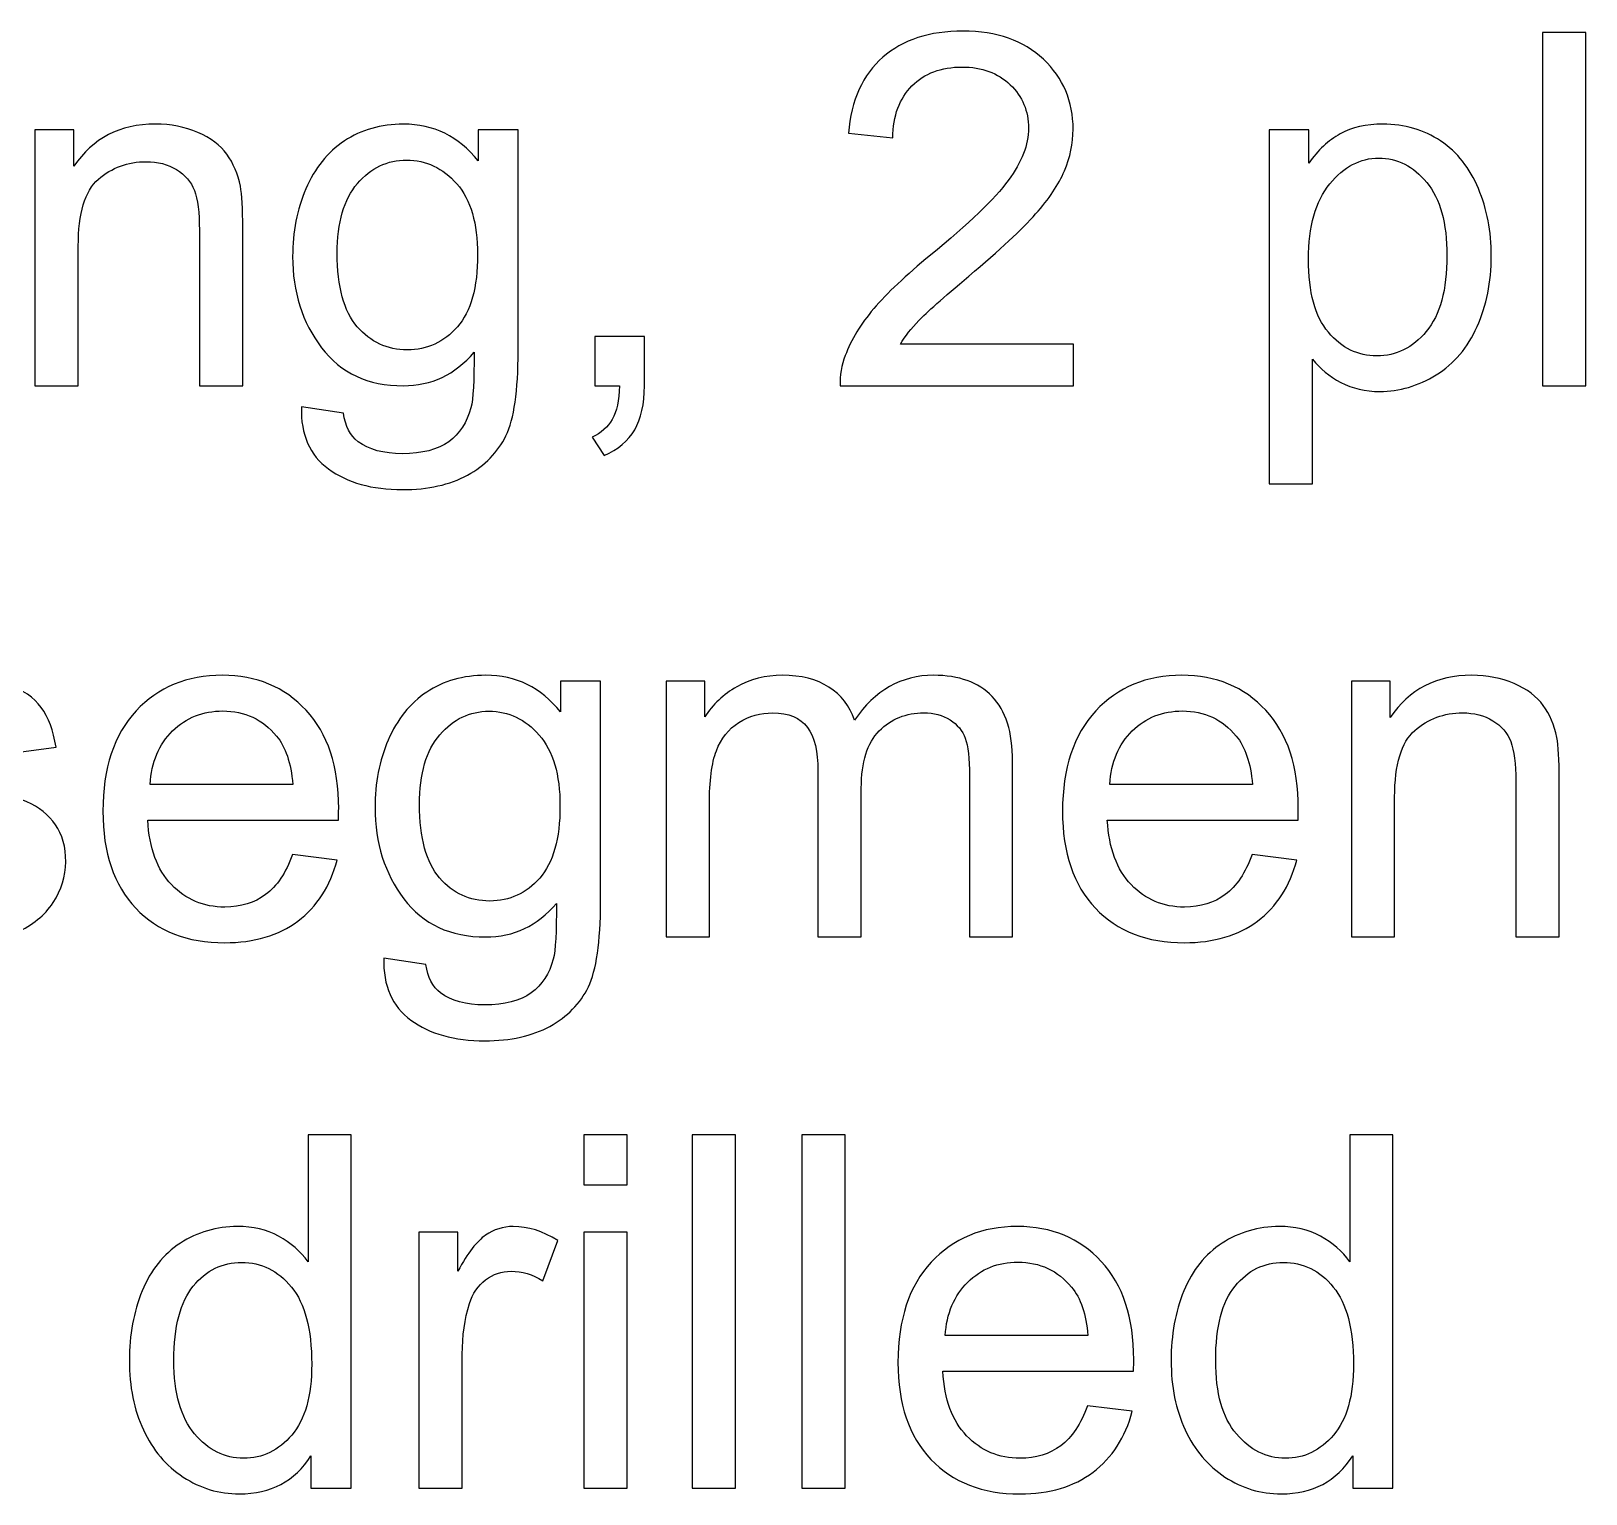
# Model space of a CAD drawing. Header units: millimetres. Extents: x -819 to 558, y -342 to 336.
# Drawn here: x -736.21 to -696.19, y 192.03 to 229.69 of the extents above; entities that cross this region are included whole.
import ezdxf

# ---------------------------------------------------------------- set-up
doc = ezdxf.new("R2010")
doc.units = ezdxf.units.MM
doc.header["$MEASUREMENT"] = 0
doc.layers.add('#Layer 1', color=7, linetype='Continuous')

msp = doc.modelspace()

# ---------------------------------------------------------------- linework, layer by layer
at = {"layer": '#Layer 1', "color": 250}
for points, knots in [([(-709.3749, 221.6312), (-709.3749, 221.6312), (-709.3749, 220.558), (-709.3749, 220.558), (-709.3749, 220.558), (-709.3749, 220.558), (-715.3842, 220.558), (-715.3842, 220.558), (-715.3842, 220.558), (-715.3926, 220.8268), (-715.3503, 221.0851), (-715.255, 221.3327), (-715.255, 221.3327), (-715.1026, 221.7433), (-714.8571, 222.1455), (-714.5206, 222.5434), (-714.5206, 222.5434), (-714.1819, 222.9393), (-713.6951, 223.3986), (-713.0601, 223.9193), (-713.0601, 223.9193), (-712.0716, 224.73), (-711.4027, 225.3713), (-711.0556, 225.8454), (-711.0556, 225.8454), (-710.7084, 226.3175), (-710.5349, 226.7662), (-710.5349, 227.1874), (-710.5349, 227.1874), (-710.5349, 227.6298), (-710.6936, 228.0023), (-711.009, 228.3071), (-711.009, 228.3071), (-711.3265, 228.6098), (-711.7393, 228.7622), (-712.2473, 228.7622), (-712.2473, 228.7622), (-712.7849, 228.7622), (-713.2146, 228.6013), (-713.5363, 228.2775), (-713.5363, 228.2775), (-713.8602, 227.9558), (-714.0231, 227.5091), (-714.0274, 226.9398), (-714.0274, 226.9398), (-714.0274, 226.9398), (-715.1746, 227.0562), (-715.1746, 227.0562), (-715.1746, 227.0562), (-715.0963, 227.9134), (-714.8, 228.5654), (-714.2877, 229.0141), (-714.2877, 229.0141), (-713.7755, 229.4628), (-713.0855, 229.6872), (-712.2219, 229.6872), (-712.2219, 229.6872), (-711.3498, 229.6872), (-710.6598, 229.4438), (-710.1518, 228.9612), (-710.1518, 228.9612), (-709.6416, 228.4765), (-709.3876, 227.8774), (-709.3876, 227.162), (-709.3876, 227.162), (-709.3876, 226.7979), (-709.4617, 226.4402), (-709.612, 226.0889), (-709.612, 226.0889), (-709.7602, 225.7375), (-710.0078, 225.3671), (-710.3528, 224.9797), (-710.3528, 224.9797), (-710.6979, 224.5903), (-711.2715, 224.0569), (-712.0737, 223.3795), (-712.0737, 223.3795), (-712.7426, 222.8165), (-713.1722, 222.4355), (-713.3627, 222.2344), (-713.3627, 222.2344), (-713.5532, 222.0354), (-713.7099, 221.8344), (-713.8348, 221.6312), (-713.8348, 221.6312), (-713.8348, 221.6312), (-709.3749, 221.6312), (-709.3749, 221.6312)], [0, 0, 0, 0, 0.0454545, 0.0454545, 0.0454545, 0.0454545, 0.0909091, 0.0909091, 0.0909091, 0.0909091, 0.1363636, 0.1363636, 0.1363636, 0.1363636, 0.1818182, 0.1818182, 0.1818182, 0.1818182, 0.2272727, 0.2272727, 0.2272727, 0.2272727, 0.2727273, 0.2727273, 0.2727273, 0.2727273, 0.3181818, 0.3181818, 0.3181818, 0.3181818, 0.3636364, 0.3636364, 0.3636364, 0.3636364, 0.4090909, 0.4090909, 0.4090909, 0.4090909, 0.4545455, 0.4545455, 0.4545455, 0.4545455, 0.5, 0.5, 0.5, 0.5, 0.5454545, 0.5454545, 0.5454545, 0.5454545, 0.5909091, 0.5909091, 0.5909091, 0.5909091, 0.6363636, 0.6363636, 0.6363636, 0.6363636, 0.6818182, 0.6818182, 0.6818182, 0.6818182, 0.7272727, 0.7272727, 0.7272727, 0.7272727, 0.7727273, 0.7727273, 0.7727273, 0.7727273, 0.8181818, 0.8181818, 0.8181818, 0.8181818, 0.8636364, 0.8636364, 0.8636364, 0.8636364, 0.9090909, 0.9090909, 0.9090909, 0.9090909, 0.9545455, 0.9545455, 0.9545455, 0.9545455, 1, 1, 1, 1]), ([(-697.3015, 220.558), (-697.3015, 220.558), (-697.3015, 229.6491), (-697.3015, 229.6491), (-697.3015, 229.6491), (-697.3015, 229.6491), (-696.186, 229.6491), (-696.186, 229.6491), (-696.186, 229.6491), (-696.186, 229.6491), (-696.186, 220.558), (-696.186, 220.558), (-696.186, 220.558), (-696.186, 220.558), (-697.3015, 220.558), (-697.3015, 220.558)], [0, 0, 0, 0, 0.25, 0.25, 0.25, 0.25, 0.5, 0.5, 0.5, 0.5, 0.75, 0.75, 0.75, 0.75, 1, 1, 1, 1]), ([(-736.1148, 220.558), (-736.1148, 220.558), (-736.1148, 227.143), (-736.1148, 227.143), (-736.1148, 227.143), (-736.1148, 227.143), (-735.1115, 227.143), (-735.1115, 227.143), (-735.1115, 227.143), (-735.1115, 227.143), (-735.1115, 226.2074), (-735.1115, 226.2074), (-735.1115, 226.2074), (-734.6268, 226.9313), (-733.9283, 227.2932), (-733.016, 227.2932), (-733.016, 227.2932), (-732.6181, 227.2932), (-732.254, 227.2213), (-731.9217, 227.0795), (-731.9217, 227.0795), (-731.5872, 226.9355), (-731.3396, 226.7493), (-731.1745, 226.5164), (-731.1745, 226.5164), (-731.0073, 226.2857), (-730.893, 226.0105), (-730.8252, 225.693), (-730.8252, 225.693), (-730.785, 225.4856), (-730.7639, 225.1237), (-730.7639, 224.6072), (-730.7639, 224.6072), (-730.7639, 224.6072), (-730.7639, 220.558), (-730.7639, 220.558), (-730.7639, 220.558), (-730.7639, 220.558), (-731.8815, 220.558), (-731.8815, 220.558), (-731.8815, 220.558), (-731.8815, 220.558), (-731.8815, 224.5649), (-731.8815, 224.5649), (-731.8815, 224.5649), (-731.8815, 225.0178), (-731.9238, 225.3586), (-732.0106, 225.5851), (-732.0106, 225.5851), (-732.0974, 225.8095), (-732.2519, 225.9894), (-732.472, 226.1227), (-732.472, 226.1227), (-732.6943, 226.2582), (-732.9525, 226.3259), (-733.2509, 226.3259), (-733.2509, 226.3259), (-733.7272, 226.3259), (-734.1357, 226.1735), (-734.4828, 225.873), (-734.4828, 225.873), (-734.8279, 225.5703), (-734.9993, 224.9988), (-734.9993, 224.1542), (-734.9993, 224.1542), (-734.9993, 224.1542), (-734.9993, 220.558), (-734.9993, 220.558), (-734.9993, 220.558), (-734.9993, 220.558), (-736.1148, 220.558), (-736.1148, 220.558)], [0, 0, 0, 0, 0.0555556, 0.0555556, 0.0555556, 0.0555556, 0.1111111, 0.1111111, 0.1111111, 0.1111111, 0.1666667, 0.1666667, 0.1666667, 0.1666667, 0.2222222, 0.2222222, 0.2222222, 0.2222222, 0.2777778, 0.2777778, 0.2777778, 0.2777778, 0.3333333, 0.3333333, 0.3333333, 0.3333333, 0.3888889, 0.3888889, 0.3888889, 0.3888889, 0.4444444, 0.4444444, 0.4444444, 0.4444444, 0.5, 0.5, 0.5, 0.5, 0.5555556, 0.5555556, 0.5555556, 0.5555556, 0.6111111, 0.6111111, 0.6111111, 0.6111111, 0.6666667, 0.6666667, 0.6666667, 0.6666667, 0.7222222, 0.7222222, 0.7222222, 0.7222222, 0.7777778, 0.7777778, 0.7777778, 0.7777778, 0.8333333, 0.8333333, 0.8333333, 0.8333333, 0.8888889, 0.8888889, 0.8888889, 0.8888889, 0.9444444, 0.9444444, 0.9444444, 0.9444444, 1, 1, 1, 1]), ([(-729.2568, 220.0119), (-729.2568, 220.0119), (-728.171, 219.851), (-728.171, 219.851), (-728.171, 219.851), (-728.1265, 219.5166), (-727.9995, 219.2732), (-727.7942, 219.1187), (-727.7942, 219.1187), (-727.5169, 218.9133), (-727.138, 218.8096), (-726.6597, 218.8096), (-726.6597, 218.8096), (-726.1411, 218.8096), (-725.7431, 218.9133), (-725.4616, 219.1187), (-725.4616, 219.1187), (-725.1801, 219.3261), (-724.9917, 219.6161), (-724.8922, 219.9865), (-724.8922, 219.9865), (-724.833, 220.2151), (-724.8076, 220.6914), (-724.8118, 221.4195), (-724.8118, 221.4195), (-725.2986, 220.8459), (-725.9061, 220.558), (-726.6343, 220.558), (-726.6343, 220.558), (-727.5402, 220.558), (-728.2408, 220.884), (-728.7361, 221.538), (-728.7361, 221.538), (-729.2314, 222.19), (-729.4812, 222.9752), (-729.4812, 223.8875), (-729.4812, 223.8875), (-729.4812, 224.5162), (-729.3669, 225.0961), (-729.1404, 225.6274), (-729.1404, 225.6274), (-728.9118, 226.1587), (-728.5816, 226.5693), (-728.1498, 226.8593), (-728.1498, 226.8593), (-727.718, 227.1472), (-727.21, 227.2932), (-726.6279, 227.2932), (-726.6279, 227.2932), (-725.8511, 227.2932), (-725.2097, 226.9779), (-724.706, 226.3492), (-724.706, 226.3492), (-724.706, 226.3492), (-724.706, 227.143), (-724.706, 227.143), (-724.706, 227.143), (-724.706, 227.143), (-723.6752, 227.143), (-723.6752, 227.143), (-723.6752, 227.143), (-723.6752, 227.143), (-723.6752, 221.4512), (-723.6752, 221.4512), (-723.6752, 221.4512), (-723.6752, 220.4268), (-723.781, 219.6986), (-723.9884, 219.2711), (-723.9884, 219.2711), (-724.198, 218.8435), (-724.5282, 218.5048), (-724.9811, 218.2572), (-724.9811, 218.2572), (-725.4341, 218.0095), (-725.9908, 217.8846), (-726.6533, 217.8846), (-726.6533, 217.8846), (-727.4386, 217.8846), (-728.0736, 218.0624), (-728.5562, 218.4159), (-728.5562, 218.4159), (-729.0409, 218.7694), (-729.2737, 219.3007), (-729.2568, 220.0119)], [0, 0, 0, 0, 0.047619, 0.047619, 0.047619, 0.047619, 0.0952381, 0.0952381, 0.0952381, 0.0952381, 0.1428571, 0.1428571, 0.1428571, 0.1428571, 0.1904762, 0.1904762, 0.1904762, 0.1904762, 0.2380952, 0.2380952, 0.2380952, 0.2380952, 0.2857143, 0.2857143, 0.2857143, 0.2857143, 0.3333333, 0.3333333, 0.3333333, 0.3333333, 0.3809524, 0.3809524, 0.3809524, 0.3809524, 0.4285714, 0.4285714, 0.4285714, 0.4285714, 0.4761905, 0.4761905, 0.4761905, 0.4761905, 0.5238095, 0.5238095, 0.5238095, 0.5238095, 0.5714286, 0.5714286, 0.5714286, 0.5714286, 0.6190476, 0.6190476, 0.6190476, 0.6190476, 0.6666667, 0.6666667, 0.6666667, 0.6666667, 0.7142857, 0.7142857, 0.7142857, 0.7142857, 0.7619048, 0.7619048, 0.7619048, 0.7619048, 0.8095238, 0.8095238, 0.8095238, 0.8095238, 0.8571429, 0.8571429, 0.8571429, 0.8571429, 0.9047619, 0.9047619, 0.9047619, 0.9047619, 0.952381, 0.952381, 0.952381, 0.952381, 1, 1, 1, 1]), ([(-704.3394, 218.0349), (-704.3394, 218.0349), (-704.3394, 227.143), (-704.3394, 227.143), (-704.3394, 227.143), (-704.3394, 227.143), (-703.3234, 227.143), (-703.3234, 227.143), (-703.3234, 227.143), (-703.3234, 227.143), (-703.3234, 226.2878), (-703.3234, 226.2878), (-703.3234, 226.2878), (-703.0842, 226.6223), (-702.8133, 226.8741), (-702.5106, 227.0414), (-702.5106, 227.0414), (-702.21, 227.2086), (-701.8438, 227.2932), (-701.4142, 227.2932), (-701.4142, 227.2932), (-700.8511, 227.2932), (-700.3558, 227.1472), (-699.9261, 226.8593), (-699.9261, 226.8593), (-699.4943, 226.5693), (-699.1705, 226.1608), (-698.9525, 225.6338), (-698.9525, 225.6338), (-698.7323, 225.1067), (-698.6223, 224.5289), (-698.6223, 223.9002), (-698.6223, 223.9002), (-698.6223, 223.2271), (-698.7429, 222.6196), (-698.9863, 222.0799), (-698.9863, 222.0799), (-699.2276, 221.5401), (-699.579, 221.1274), (-700.0404, 220.8395), (-700.0404, 220.8395), (-700.5019, 220.5538), (-700.9866, 220.4098), (-701.4946, 220.4098), (-701.4946, 220.4098), (-701.8671, 220.4098), (-702.1994, 220.4881), (-702.4958, 220.6448), (-702.4958, 220.6448), (-702.7921, 220.8014), (-703.0334, 221.0004), (-703.2239, 221.2396), (-703.2239, 221.2396), (-703.2239, 221.2396), (-703.2239, 218.0349), (-703.2239, 218.0349), (-703.2239, 218.0349), (-703.2239, 218.0349), (-704.3394, 218.0349), (-704.3394, 218.0349)], [0, 0, 0, 0, 0.0666667, 0.0666667, 0.0666667, 0.0666667, 0.1333333, 0.1333333, 0.1333333, 0.1333333, 0.2, 0.2, 0.2, 0.2, 0.2666667, 0.2666667, 0.2666667, 0.2666667, 0.3333333, 0.3333333, 0.3333333, 0.3333333, 0.4, 0.4, 0.4, 0.4, 0.4666667, 0.4666667, 0.4666667, 0.4666667, 0.5333333, 0.5333333, 0.5333333, 0.5333333, 0.6, 0.6, 0.6, 0.6, 0.6666667, 0.6666667, 0.6666667, 0.6666667, 0.7333333, 0.7333333, 0.7333333, 0.7333333, 0.8, 0.8, 0.8, 0.8, 0.8666667, 0.8666667, 0.8666667, 0.8666667, 0.9333333, 0.9333333, 0.9333333, 0.9333333, 1, 1, 1, 1]), ([(-728.3339, 223.968), (-728.3339, 223.1044), (-728.1625, 222.4736), (-727.8175, 222.0778), (-727.8175, 222.0778), (-727.4746, 221.6798), (-727.0449, 221.483), (-726.5284, 221.483), (-726.5284, 221.483), (-726.0162, 221.483), (-725.5865, 221.6798), (-725.2394, 222.0735), (-725.2394, 222.0735), (-724.8922, 222.4694), (-724.7187, 223.0874), (-724.7187, 223.932), (-724.7187, 223.932), (-724.7187, 224.7384), (-724.8965, 225.3459), (-725.2542, 225.7544), (-725.2542, 225.7544), (-725.6119, 226.1629), (-726.0437, 226.3683), (-726.5475, 226.3683), (-726.5475, 226.3683), (-727.0428, 226.3683), (-727.464, 226.1672), (-727.8132, 225.7629), (-727.8132, 225.7629), (-728.1604, 225.3607), (-728.3339, 224.7617), (-728.3339, 223.968)], [0, 0, 0, 0, 0.125, 0.125, 0.125, 0.125, 0.25, 0.25, 0.25, 0.25, 0.375, 0.375, 0.375, 0.375, 0.5, 0.5, 0.5, 0.5, 0.625, 0.625, 0.625, 0.625, 0.75, 0.75, 0.75, 0.75, 0.875, 0.875, 0.875, 0.875, 1, 1, 1, 1]), ([(-703.3297, 223.8134), (-703.3297, 222.9668), (-703.1583, 222.3402), (-702.8154, 221.9338), (-702.8154, 221.9338), (-702.4725, 221.5296), (-702.0555, 221.3264), (-701.5687, 221.3264), (-701.5687, 221.3264), (-701.0734, 221.3264), (-700.6479, 221.5359), (-700.2944, 221.9571), (-700.2944, 221.9571), (-699.941, 222.3762), (-699.7632, 223.026), (-699.7632, 223.9066), (-699.7632, 223.9066), (-699.7632, 224.7469), (-699.9367, 225.3734), (-700.2817, 225.7925), (-700.2817, 225.7925), (-700.6268, 226.2095), (-701.0395, 226.4191), (-701.5179, 226.4191), (-701.5179, 226.4191), (-701.9941, 226.4191), (-702.4153, 226.1968), (-702.7815, 225.7523), (-702.7815, 225.7523), (-703.1477, 225.3078), (-703.3297, 224.6601), (-703.3297, 223.8134)], [0, 0, 0, 0, 0.125, 0.125, 0.125, 0.125, 0.25, 0.25, 0.25, 0.25, 0.375, 0.375, 0.375, 0.375, 0.5, 0.5, 0.5, 0.5, 0.625, 0.625, 0.625, 0.625, 0.75, 0.75, 0.75, 0.75, 0.875, 0.875, 0.875, 0.875, 1, 1, 1, 1]), ([(-721.6982, 220.558), (-721.6982, 220.558), (-721.6982, 221.8301), (-721.6982, 221.8301), (-721.6982, 221.8301), (-721.6982, 221.8301), (-720.4261, 221.8301), (-720.4261, 221.8301), (-720.4261, 221.8301), (-720.4261, 221.8301), (-720.4261, 220.558), (-720.4261, 220.558), (-720.4261, 220.558), (-720.4261, 220.0902), (-720.5086, 219.7134), (-720.6737, 219.4256), (-720.6737, 219.4256), (-720.841, 219.1398), (-721.1034, 218.9176), (-721.4611, 218.7588), (-721.4611, 218.7588), (-721.4611, 218.7588), (-721.7723, 219.2372), (-721.7723, 219.2372), (-721.7723, 219.2372), (-721.5373, 219.3409), (-721.3638, 219.4933), (-721.2516, 219.6923), (-721.2516, 219.6923), (-721.1394, 219.8934), (-721.078, 220.1812), (-721.0653, 220.558), (-721.0653, 220.558), (-721.0653, 220.558), (-721.6982, 220.558), (-721.6982, 220.558)], [0, 0, 0, 0, 0.1111111, 0.1111111, 0.1111111, 0.1111111, 0.2222222, 0.2222222, 0.2222222, 0.2222222, 0.3333333, 0.3333333, 0.3333333, 0.3333333, 0.4444444, 0.4444444, 0.4444444, 0.4444444, 0.5555556, 0.5555556, 0.5555556, 0.5555556, 0.6666667, 0.6666667, 0.6666667, 0.6666667, 0.7777778, 0.7777778, 0.7777778, 0.7777778, 0.8888889, 0.8888889, 0.8888889, 0.8888889, 1, 1, 1, 1]), ([(-740.7905, 208.3364), (-740.7905, 208.3364), (-739.6877, 208.51), (-739.6877, 208.51), (-739.6877, 208.51), (-739.6263, 208.0676), (-739.4528, 207.7289), (-739.1691, 207.4918), (-739.1691, 207.4918), (-738.8876, 207.2569), (-738.4918, 207.1384), (-737.9817, 207.1384), (-737.9817, 207.1384), (-737.4695, 207.1384), (-737.0885, 207.2442), (-736.8408, 207.4516), (-736.8408, 207.4516), (-736.5932, 207.6612), (-736.4683, 207.9067), (-736.4683, 208.1861), (-736.4683, 208.1861), (-736.4683, 208.4401), (-736.5783, 208.637), (-736.7985, 208.783), (-736.7985, 208.783), (-736.9509, 208.8825), (-737.3319, 209.0074), (-737.9394, 209.1598), (-737.9394, 209.1598), (-738.7564, 209.3672), (-739.3258, 209.545), (-739.6412, 209.6974), (-739.6412, 209.6974), (-739.9565, 209.8477), (-740.1978, 210.0572), (-740.3608, 210.3239), (-740.3608, 210.3239), (-740.5238, 210.5906), (-740.6064, 210.8849), (-740.6064, 211.2066), (-740.6064, 211.2066), (-740.6064, 211.5008), (-740.5386, 211.7717), (-740.4032, 212.0215), (-740.4032, 212.0215), (-740.2698, 212.2734), (-740.0857, 212.4808), (-739.8549, 212.6459), (-739.8549, 212.6459), (-739.6814, 212.7729), (-739.4443, 212.883), (-739.1459, 212.9719), (-739.1459, 212.9719), (-738.8453, 213.0608), (-738.5236, 213.1052), (-738.1807, 213.1052), (-738.1807, 213.1052), (-737.6642, 213.1052), (-737.2112, 213.029), (-736.8196, 212.8809), (-736.8196, 212.8809), (-736.4281, 212.7327), (-736.1402, 212.5316), (-735.9539, 212.2776), (-735.9539, 212.2776), (-735.7677, 212.0215), (-735.6407, 211.6828), (-735.5708, 211.2574), (-735.5708, 211.2574), (-735.5708, 211.2574), (-736.6609, 211.1071), (-736.6609, 211.1071), (-736.6609, 211.1071), (-736.7117, 211.4458), (-736.8556, 211.7104), (-737.0927, 211.9009), (-737.0927, 211.9009), (-737.3298, 212.0914), (-737.6663, 212.1866), (-738.1002, 212.1866), (-738.1002, 212.1866), (-738.6125, 212.1866), (-738.9786, 212.1019), (-739.1967, 211.9326), (-739.1967, 211.9326), (-739.4168, 211.7633), (-739.5269, 211.5643), (-739.5269, 211.3378), (-739.5269, 211.3378), (-739.5269, 211.1918), (-739.4803, 211.0627), (-739.3893, 210.9462), (-739.3893, 210.9462), (-739.2983, 210.8256), (-739.1564, 210.7282), (-738.9617, 210.6478), (-738.9617, 210.6478), (-738.8495, 210.6076), (-738.5214, 210.5123), (-737.9753, 210.3642), (-737.9753, 210.3642), (-737.1858, 210.1525), (-736.6355, 209.981), (-736.3243, 209.8456), (-736.3243, 209.8456), (-736.0111, 209.7122), (-735.7655, 209.5154), (-735.5877, 209.2593), (-735.5877, 209.2593), (-735.4099, 209.0031), (-735.321, 208.6856), (-735.321, 208.3046), (-735.321, 208.3046), (-735.321, 207.9321), (-735.4311, 207.5829), (-735.647, 207.2527), (-735.647, 207.2527), (-735.865, 206.9246), (-736.1783, 206.6706), (-736.5868, 206.4907), (-736.5868, 206.4907), (-736.9953, 206.3107), (-737.4589, 206.2218), (-737.9753, 206.2218), (-737.9753, 206.2218), (-738.8326, 206.2218), (-739.4845, 206.3996), (-739.9333, 206.7552), (-739.9333, 206.7552), (-740.382, 207.1108), (-740.6677, 207.6379), (-740.7905, 208.3364)], [0, 0, 0, 0, 0.030303, 0.030303, 0.030303, 0.030303, 0.0606061, 0.0606061, 0.0606061, 0.0606061, 0.0909091, 0.0909091, 0.0909091, 0.0909091, 0.1212121, 0.1212121, 0.1212121, 0.1212121, 0.1515152, 0.1515152, 0.1515152, 0.1515152, 0.1818182, 0.1818182, 0.1818182, 0.1818182, 0.2121212, 0.2121212, 0.2121212, 0.2121212, 0.2424242, 0.2424242, 0.2424242, 0.2424242, 0.2727273, 0.2727273, 0.2727273, 0.2727273, 0.3030303, 0.3030303, 0.3030303, 0.3030303, 0.3333333, 0.3333333, 0.3333333, 0.3333333, 0.3636364, 0.3636364, 0.3636364, 0.3636364, 0.3939394, 0.3939394, 0.3939394, 0.3939394, 0.4242424, 0.4242424, 0.4242424, 0.4242424, 0.4545455, 0.4545455, 0.4545455, 0.4545455, 0.4848485, 0.4848485, 0.4848485, 0.4848485, 0.5151515, 0.5151515, 0.5151515, 0.5151515, 0.5454545, 0.5454545, 0.5454545, 0.5454545, 0.5757576, 0.5757576, 0.5757576, 0.5757576, 0.6060606, 0.6060606, 0.6060606, 0.6060606, 0.6363636, 0.6363636, 0.6363636, 0.6363636, 0.6666667, 0.6666667, 0.6666667, 0.6666667, 0.6969697, 0.6969697, 0.6969697, 0.6969697, 0.7272727, 0.7272727, 0.7272727, 0.7272727, 0.7575758, 0.7575758, 0.7575758, 0.7575758, 0.7878788, 0.7878788, 0.7878788, 0.7878788, 0.8181818, 0.8181818, 0.8181818, 0.8181818, 0.8484848, 0.8484848, 0.8484848, 0.8484848, 0.8787879, 0.8787879, 0.8787879, 0.8787879, 0.9090909, 0.9090909, 0.9090909, 0.9090909, 0.9393939, 0.9393939, 0.9393939, 0.9393939, 0.969697, 0.969697, 0.969697, 0.969697, 1, 1, 1, 1]), ([(-729.4875, 208.4909), (-729.4875, 208.4909), (-728.3339, 208.3491), (-728.3339, 208.3491), (-728.3339, 208.3491), (-728.516, 207.6739), (-728.8525, 207.1511), (-729.3436, 206.7785), (-729.3436, 206.7785), (-729.8368, 206.4081), (-730.4654, 206.2218), (-731.2295, 206.2218), (-731.2295, 206.2218), (-732.1926, 206.2218), (-732.9567, 206.5182), (-733.5198, 207.1108), (-733.5198, 207.1108), (-734.0849, 207.7035), (-734.3664, 208.5354), (-734.3664, 209.6064), (-734.3664, 209.6064), (-734.3664, 210.7155), (-734.0807, 211.5749), (-733.5113, 212.1866), (-733.5113, 212.1866), (-732.9398, 212.7983), (-732.2011, 213.1052), (-731.2909, 213.1052), (-731.2909, 213.1052), (-730.4104, 213.1052), (-729.6907, 212.8047), (-729.134, 212.2057), (-729.134, 212.2057), (-728.5752, 211.6066), (-728.2958, 210.7621), (-728.2958, 209.6762), (-728.2958, 209.6762), (-728.2958, 209.6085), (-728.2979, 209.509), (-728.3022, 209.3778), (-728.3022, 209.3778), (-728.3022, 209.3778), (-733.2128, 209.3778), (-733.2128, 209.3778), (-733.2128, 209.3778), (-733.1726, 208.6539), (-732.9673, 208.0993), (-732.599, 207.7162), (-732.599, 207.7162), (-732.2307, 207.331), (-731.7735, 207.1384), (-731.2232, 207.1384), (-731.2232, 207.1384), (-730.8147, 207.1384), (-730.4654, 207.2463), (-730.1754, 207.4622), (-730.1754, 207.4622), (-729.8854, 207.676), (-729.6568, 208.0189), (-729.4875, 208.4909)], [0, 0, 0, 0, 0.0666667, 0.0666667, 0.0666667, 0.0666667, 0.1333333, 0.1333333, 0.1333333, 0.1333333, 0.2, 0.2, 0.2, 0.2, 0.2666667, 0.2666667, 0.2666667, 0.2666667, 0.3333333, 0.3333333, 0.3333333, 0.3333333, 0.4, 0.4, 0.4, 0.4, 0.4666667, 0.4666667, 0.4666667, 0.4666667, 0.5333333, 0.5333333, 0.5333333, 0.5333333, 0.6, 0.6, 0.6, 0.6, 0.6666667, 0.6666667, 0.6666667, 0.6666667, 0.7333333, 0.7333333, 0.7333333, 0.7333333, 0.8, 0.8, 0.8, 0.8, 0.8666667, 0.8666667, 0.8666667, 0.8666667, 0.9333333, 0.9333333, 0.9333333, 0.9333333, 1, 1, 1, 1]), ([(-727.1359, 205.8239), (-727.1359, 205.8239), (-726.0501, 205.663), (-726.0501, 205.663), (-726.0501, 205.663), (-726.0056, 205.3286), (-725.8786, 205.0852), (-725.6733, 204.9307), (-725.6733, 204.9307), (-725.396, 204.7253), (-725.0171, 204.6216), (-724.5388, 204.6216), (-724.5388, 204.6216), (-724.0202, 204.6216), (-723.6222, 204.7253), (-723.3407, 204.9307), (-723.3407, 204.9307), (-723.0592, 205.1381), (-722.8708, 205.4281), (-722.7713, 205.7985), (-722.7713, 205.7985), (-722.7121, 206.0271), (-722.6867, 206.5034), (-722.6909, 207.2315), (-722.6909, 207.2315), (-723.1777, 206.6579), (-723.7852, 206.37), (-724.5134, 206.37), (-724.5134, 206.37), (-725.4193, 206.37), (-726.1199, 206.696), (-726.6152, 207.35), (-726.6152, 207.35), (-727.1105, 208.002), (-727.3603, 208.7872), (-727.3603, 209.6995), (-727.3603, 209.6995), (-727.3603, 210.3282), (-727.246, 210.9081), (-727.0195, 211.4394), (-727.0195, 211.4394), (-726.7909, 211.9707), (-726.4607, 212.3813), (-726.0289, 212.6713), (-726.0289, 212.6713), (-725.5971, 212.9592), (-725.0891, 213.1052), (-724.507, 213.1052), (-724.507, 213.1052), (-723.7302, 213.1052), (-723.0888, 212.7899), (-722.5851, 212.1612), (-722.5851, 212.1612), (-722.5851, 212.1612), (-722.5851, 212.955), (-722.5851, 212.955), (-722.5851, 212.955), (-722.5851, 212.955), (-721.5543, 212.955), (-721.5543, 212.955), (-721.5543, 212.955), (-721.5543, 212.955), (-721.5543, 207.2632), (-721.5543, 207.2632), (-721.5543, 207.2632), (-721.5543, 206.2388), (-721.6601, 205.5106), (-721.8675, 205.0831), (-721.8675, 205.0831), (-722.0771, 204.6555), (-722.4073, 204.3168), (-722.8602, 204.0692), (-722.8602, 204.0692), (-723.3132, 203.8215), (-723.8699, 203.6966), (-724.5324, 203.6966), (-724.5324, 203.6966), (-725.3177, 203.6966), (-725.9527, 203.8744), (-726.4353, 204.2279), (-726.4353, 204.2279), (-726.92, 204.5814), (-727.1528, 205.1127), (-727.1359, 205.8239)], [0, 0, 0, 0, 0.047619, 0.047619, 0.047619, 0.047619, 0.0952381, 0.0952381, 0.0952381, 0.0952381, 0.1428571, 0.1428571, 0.1428571, 0.1428571, 0.1904762, 0.1904762, 0.1904762, 0.1904762, 0.2380952, 0.2380952, 0.2380952, 0.2380952, 0.2857143, 0.2857143, 0.2857143, 0.2857143, 0.3333333, 0.3333333, 0.3333333, 0.3333333, 0.3809524, 0.3809524, 0.3809524, 0.3809524, 0.4285714, 0.4285714, 0.4285714, 0.4285714, 0.4761905, 0.4761905, 0.4761905, 0.4761905, 0.5238095, 0.5238095, 0.5238095, 0.5238095, 0.5714286, 0.5714286, 0.5714286, 0.5714286, 0.6190476, 0.6190476, 0.6190476, 0.6190476, 0.6666667, 0.6666667, 0.6666667, 0.6666667, 0.7142857, 0.7142857, 0.7142857, 0.7142857, 0.7619048, 0.7619048, 0.7619048, 0.7619048, 0.8095238, 0.8095238, 0.8095238, 0.8095238, 0.8571429, 0.8571429, 0.8571429, 0.8571429, 0.9047619, 0.9047619, 0.9047619, 0.9047619, 0.952381, 0.952381, 0.952381, 0.952381, 1, 1, 1, 1]), ([(-719.8673, 206.37), (-719.8673, 206.37), (-719.8673, 212.955), (-719.8673, 212.955), (-719.8673, 212.955), (-719.8673, 212.955), (-718.8703, 212.955), (-718.8703, 212.955), (-718.8703, 212.955), (-718.8703, 212.955), (-718.8703, 212.0321), (-718.8703, 212.0321), (-718.8703, 212.0321), (-718.6629, 212.3538), (-718.3877, 212.6142), (-718.0448, 212.8089), (-718.0448, 212.8089), (-717.7019, 213.0058), (-717.3104, 213.1052), (-716.8722, 213.1052), (-716.8722, 213.1052), (-716.3854, 213.1052), (-715.9853, 213.0036), (-715.6742, 212.8004), (-715.6742, 212.8004), (-715.3609, 212.5972), (-715.1408, 212.3157), (-715.0138, 211.9517), (-715.0138, 211.9517), (-714.491, 212.72), (-713.8136, 213.1052), (-712.9797, 213.1052), (-712.9797, 213.1052), (-712.3256, 213.1052), (-711.824, 212.9232), (-711.4726, 212.5613), (-711.4726, 212.5613), (-711.1212, 212.1993), (-710.9455, 211.6426), (-710.9455, 210.8912), (-710.9455, 210.8912), (-710.9455, 210.8912), (-710.9455, 206.37), (-710.9455, 206.37), (-710.9455, 206.37), (-710.9455, 206.37), (-712.0547, 206.37), (-712.0547, 206.37), (-712.0547, 206.37), (-712.0547, 206.37), (-712.0547, 210.5187), (-712.0547, 210.5187), (-712.0547, 210.5187), (-712.0547, 210.9653), (-712.0907, 211.287), (-712.1626, 211.4839), (-712.1626, 211.4839), (-712.2367, 211.6786), (-712.3679, 211.8374), (-712.5563, 211.958), (-712.5563, 211.958), (-712.7468, 212.0765), (-712.9712, 212.1379), (-713.2273, 212.1379), (-713.2273, 212.1379), (-713.6909, 212.1379), (-714.074, 211.9834), (-714.3809, 211.6744), (-714.3809, 211.6744), (-714.6857, 211.3675), (-714.8402, 210.8743), (-714.8402, 210.1969), (-714.8402, 210.1969), (-714.8402, 210.1969), (-714.8402, 206.37), (-714.8402, 206.37), (-714.8402, 206.37), (-714.8402, 206.37), (-715.9557, 206.37), (-715.9557, 206.37), (-715.9557, 206.37), (-715.9557, 206.37), (-715.9557, 210.6478), (-715.9557, 210.6478), (-715.9557, 210.6478), (-715.9557, 211.1452), (-716.0467, 211.5177), (-716.2287, 211.7654), (-716.2287, 211.7654), (-716.4108, 212.013), (-716.7071, 212.1379), (-717.122, 212.1379), (-717.122, 212.1379), (-717.4352, 212.1379), (-717.7252, 212.0554), (-717.9919, 211.8882), (-717.9919, 211.8882), (-718.2586, 211.7231), (-718.4534, 211.4818), (-718.5719, 211.1643), (-718.5719, 211.1643), (-718.6925, 210.8446), (-718.7518, 210.3853), (-718.7518, 209.7863), (-718.7518, 209.7863), (-718.7518, 209.7863), (-718.7518, 206.37), (-718.7518, 206.37), (-718.7518, 206.37), (-718.7518, 206.37), (-719.8673, 206.37), (-719.8673, 206.37)], [0, 0, 0, 0, 0.0357143, 0.0357143, 0.0357143, 0.0357143, 0.0714286, 0.0714286, 0.0714286, 0.0714286, 0.1071429, 0.1071429, 0.1071429, 0.1071429, 0.1428571, 0.1428571, 0.1428571, 0.1428571, 0.1785714, 0.1785714, 0.1785714, 0.1785714, 0.2142857, 0.2142857, 0.2142857, 0.2142857, 0.25, 0.25, 0.25, 0.25, 0.2857143, 0.2857143, 0.2857143, 0.2857143, 0.3214286, 0.3214286, 0.3214286, 0.3214286, 0.3571429, 0.3571429, 0.3571429, 0.3571429, 0.3928571, 0.3928571, 0.3928571, 0.3928571, 0.4285714, 0.4285714, 0.4285714, 0.4285714, 0.4642857, 0.4642857, 0.4642857, 0.4642857, 0.5, 0.5, 0.5, 0.5, 0.5357143, 0.5357143, 0.5357143, 0.5357143, 0.5714286, 0.5714286, 0.5714286, 0.5714286, 0.6071429, 0.6071429, 0.6071429, 0.6071429, 0.6428571, 0.6428571, 0.6428571, 0.6428571, 0.6785714, 0.6785714, 0.6785714, 0.6785714, 0.7142857, 0.7142857, 0.7142857, 0.7142857, 0.75, 0.75, 0.75, 0.75, 0.7857143, 0.7857143, 0.7857143, 0.7857143, 0.8214286, 0.8214286, 0.8214286, 0.8214286, 0.8571429, 0.8571429, 0.8571429, 0.8571429, 0.8928571, 0.8928571, 0.8928571, 0.8928571, 0.9285714, 0.9285714, 0.9285714, 0.9285714, 0.9642857, 0.9642857, 0.9642857, 0.9642857, 1, 1, 1, 1]), ([(-704.7818, 208.4909), (-704.7818, 208.4909), (-703.6282, 208.3491), (-703.6282, 208.3491), (-703.6282, 208.3491), (-703.8103, 207.6739), (-704.1468, 207.1511), (-704.6379, 206.7785), (-704.6379, 206.7785), (-705.1311, 206.4081), (-705.7597, 206.2218), (-706.5238, 206.2218), (-706.5238, 206.2218), (-707.4869, 206.2218), (-708.251, 206.5182), (-708.8141, 207.1108), (-708.8141, 207.1108), (-709.3792, 207.7035), (-709.6607, 208.5354), (-709.6607, 209.6064), (-709.6607, 209.6064), (-709.6607, 210.7155), (-709.375, 211.5749), (-708.8056, 212.1866), (-708.8056, 212.1866), (-708.2341, 212.7983), (-707.4954, 213.1052), (-706.5852, 213.1052), (-706.5852, 213.1052), (-705.7047, 213.1052), (-704.985, 212.8047), (-704.4283, 212.2057), (-704.4283, 212.2057), (-703.8695, 211.6066), (-703.5901, 210.7621), (-703.5901, 209.6762), (-703.5901, 209.6762), (-703.5901, 209.6085), (-703.5922, 209.509), (-703.5965, 209.3778), (-703.5965, 209.3778), (-703.5965, 209.3778), (-708.5071, 209.3778), (-708.5071, 209.3778), (-708.5071, 209.3778), (-708.4669, 208.6539), (-708.2616, 208.0993), (-707.8933, 207.7162), (-707.8933, 207.7162), (-707.525, 207.331), (-707.0678, 207.1384), (-706.5175, 207.1384), (-706.5175, 207.1384), (-706.109, 207.1384), (-705.7597, 207.2463), (-705.4697, 207.4622), (-705.4697, 207.4622), (-705.1797, 207.676), (-704.9511, 208.0189), (-704.7818, 208.4909)], [0, 0, 0, 0, 0.0666667, 0.0666667, 0.0666667, 0.0666667, 0.1333333, 0.1333333, 0.1333333, 0.1333333, 0.2, 0.2, 0.2, 0.2, 0.2666667, 0.2666667, 0.2666667, 0.2666667, 0.3333333, 0.3333333, 0.3333333, 0.3333333, 0.4, 0.4, 0.4, 0.4, 0.4666667, 0.4666667, 0.4666667, 0.4666667, 0.5333333, 0.5333333, 0.5333333, 0.5333333, 0.6, 0.6, 0.6, 0.6, 0.6666667, 0.6666667, 0.6666667, 0.6666667, 0.7333333, 0.7333333, 0.7333333, 0.7333333, 0.8, 0.8, 0.8, 0.8, 0.8666667, 0.8666667, 0.8666667, 0.8666667, 0.9333333, 0.9333333, 0.9333333, 0.9333333, 1, 1, 1, 1]), ([(-702.2249, 206.37), (-702.2249, 206.37), (-702.2249, 212.955), (-702.2249, 212.955), (-702.2249, 212.955), (-702.2249, 212.955), (-701.2216, 212.955), (-701.2216, 212.955), (-701.2216, 212.955), (-701.2216, 212.955), (-701.2216, 212.0194), (-701.2216, 212.0194), (-701.2216, 212.0194), (-700.7369, 212.7433), (-700.0384, 213.1052), (-699.1261, 213.1052), (-699.1261, 213.1052), (-698.7282, 213.1052), (-698.3641, 213.0333), (-698.0318, 212.8915), (-698.0318, 212.8915), (-697.6973, 212.7475), (-697.4497, 212.5613), (-697.2846, 212.3284), (-697.2846, 212.3284), (-697.1174, 212.0977), (-697.0031, 211.8225), (-696.9353, 211.505), (-696.9353, 211.505), (-696.8951, 211.2976), (-696.874, 210.9357), (-696.874, 210.4192), (-696.874, 210.4192), (-696.874, 210.4192), (-696.874, 206.37), (-696.874, 206.37), (-696.874, 206.37), (-696.874, 206.37), (-697.9916, 206.37), (-697.9916, 206.37), (-697.9916, 206.37), (-697.9916, 206.37), (-697.9916, 210.3769), (-697.9916, 210.3769), (-697.9916, 210.3769), (-697.9916, 210.8298), (-698.0339, 211.1706), (-698.1207, 211.3971), (-698.1207, 211.3971), (-698.2075, 211.6215), (-698.362, 211.8014), (-698.5821, 211.9347), (-698.5821, 211.9347), (-698.8044, 212.0702), (-699.0626, 212.1379), (-699.361, 212.1379), (-699.361, 212.1379), (-699.8373, 212.1379), (-700.2458, 211.9855), (-700.5929, 211.685), (-700.5929, 211.685), (-700.938, 211.3823), (-701.1094, 210.8108), (-701.1094, 209.9662), (-701.1094, 209.9662), (-701.1094, 209.9662), (-701.1094, 206.37), (-701.1094, 206.37), (-701.1094, 206.37), (-701.1094, 206.37), (-702.2249, 206.37), (-702.2249, 206.37)], [0, 0, 0, 0, 0.0555556, 0.0555556, 0.0555556, 0.0555556, 0.1111111, 0.1111111, 0.1111111, 0.1111111, 0.1666667, 0.1666667, 0.1666667, 0.1666667, 0.2222222, 0.2222222, 0.2222222, 0.2222222, 0.2777778, 0.2777778, 0.2777778, 0.2777778, 0.3333333, 0.3333333, 0.3333333, 0.3333333, 0.3888889, 0.3888889, 0.3888889, 0.3888889, 0.4444444, 0.4444444, 0.4444444, 0.4444444, 0.5, 0.5, 0.5, 0.5, 0.5555556, 0.5555556, 0.5555556, 0.5555556, 0.6111111, 0.6111111, 0.6111111, 0.6111111, 0.6666667, 0.6666667, 0.6666667, 0.6666667, 0.7222222, 0.7222222, 0.7222222, 0.7222222, 0.7777778, 0.7777778, 0.7777778, 0.7777778, 0.8333333, 0.8333333, 0.8333333, 0.8333333, 0.8888889, 0.8888889, 0.8888889, 0.8888889, 0.9444444, 0.9444444, 0.9444444, 0.9444444, 1, 1, 1, 1]), ([(-733.1515, 210.2964), (-733.1515, 210.2964), (-729.4748, 210.2964), (-729.4748, 210.2964), (-729.4748, 210.2964), (-729.5235, 210.8489), (-729.6653, 211.2659), (-729.896, 211.541), (-729.896, 211.541), (-730.2516, 211.9707), (-730.7131, 212.1866), (-731.2782, 212.1866), (-731.2782, 212.1866), (-731.7904, 212.1866), (-732.2222, 212.0152), (-732.5715, 211.6723), (-732.5715, 211.6723), (-732.9207, 211.3294), (-733.1134, 210.87), (-733.1515, 210.2964)], [0, 0, 0, 0, 0.2, 0.2, 0.2, 0.2, 0.4, 0.4, 0.4, 0.4, 0.6, 0.6, 0.6, 0.6, 0.8, 0.8, 0.8, 0.8, 1, 1, 1, 1]), ([(-726.213, 209.78), (-726.213, 208.9164), (-726.0416, 208.2856), (-725.6966, 207.8898), (-725.6966, 207.8898), (-725.3537, 207.4918), (-724.924, 207.295), (-724.4075, 207.295), (-724.4075, 207.295), (-723.8953, 207.295), (-723.4656, 207.4918), (-723.1185, 207.8855), (-723.1185, 207.8855), (-722.7713, 208.2814), (-722.5978, 208.8994), (-722.5978, 209.744), (-722.5978, 209.744), (-722.5978, 210.5504), (-722.7756, 211.1579), (-723.1333, 211.5664), (-723.1333, 211.5664), (-723.491, 211.9749), (-723.9228, 212.1803), (-724.4266, 212.1803), (-724.4266, 212.1803), (-724.9219, 212.1803), (-725.3431, 211.9792), (-725.6923, 211.5749), (-725.6923, 211.5749), (-726.0395, 211.1727), (-726.213, 210.5737), (-726.213, 209.78)], [0, 0, 0, 0, 0.125, 0.125, 0.125, 0.125, 0.25, 0.25, 0.25, 0.25, 0.375, 0.375, 0.375, 0.375, 0.5, 0.5, 0.5, 0.5, 0.625, 0.625, 0.625, 0.625, 0.75, 0.75, 0.75, 0.75, 0.875, 0.875, 0.875, 0.875, 1, 1, 1, 1]), ([(-708.4458, 210.2964), (-708.4458, 210.2964), (-704.7691, 210.2964), (-704.7691, 210.2964), (-704.7691, 210.2964), (-704.8178, 210.8489), (-704.9596, 211.2659), (-705.1903, 211.541), (-705.1903, 211.541), (-705.5459, 211.9707), (-706.0074, 212.1866), (-706.5725, 212.1866), (-706.5725, 212.1866), (-707.0847, 212.1866), (-707.5165, 212.0152), (-707.8658, 211.6723), (-707.8658, 211.6723), (-708.215, 211.3294), (-708.4077, 210.87), (-708.4458, 210.2964)], [0, 0, 0, 0, 0.2, 0.2, 0.2, 0.2, 0.4, 0.4, 0.4, 0.4, 0.6, 0.6, 0.6, 0.6, 0.8, 0.8, 0.8, 0.8, 1, 1, 1, 1]), ([(-729.0092, 192.182), (-729.0092, 192.182), (-729.0092, 193.0139), (-729.0092, 193.0139), (-729.0092, 193.0139), (-729.4261, 192.3598), (-730.04, 192.0338), (-730.8507, 192.0338), (-730.8507, 192.0338), (-731.3756, 192.0338), (-731.8582, 192.1778), (-732.2985, 192.4678), (-732.2985, 192.4678), (-732.7387, 192.7556), (-733.0795, 193.1599), (-733.3229, 193.6806), (-733.3229, 193.6806), (-733.5642, 194.1992), (-733.6849, 194.794), (-733.6849, 195.4692), (-733.6849, 195.4692), (-733.6849, 196.1254), (-733.5748, 196.7223), (-733.3568, 197.2578), (-733.3568, 197.2578), (-733.1367, 197.7933), (-732.8086, 198.2039), (-732.3704, 198.4876), (-732.3704, 198.4876), (-731.9323, 198.7733), (-731.4412, 198.9172), (-730.8993, 198.9172), (-730.8993, 198.9172), (-730.5035, 198.9172), (-730.15, 198.8326), (-729.841, 198.6654), (-729.841, 198.6654), (-729.5299, 198.4981), (-729.278, 198.2801), (-729.0832, 198.0113), (-729.0832, 198.0113), (-729.0832, 198.0113), (-729.0832, 201.2731), (-729.0832, 201.2731), (-729.0832, 201.2731), (-729.0832, 201.2731), (-727.9741, 201.2731), (-727.9741, 201.2731), (-727.9741, 201.2731), (-727.9741, 201.2731), (-727.9741, 192.182), (-727.9741, 192.182), (-727.9741, 192.182), (-727.9741, 192.182), (-729.0092, 192.182), (-729.0092, 192.182)], [0, 0, 0, 0, 0.0714286, 0.0714286, 0.0714286, 0.0714286, 0.1428571, 0.1428571, 0.1428571, 0.1428571, 0.2142857, 0.2142857, 0.2142857, 0.2142857, 0.2857143, 0.2857143, 0.2857143, 0.2857143, 0.3571429, 0.3571429, 0.3571429, 0.3571429, 0.4285714, 0.4285714, 0.4285714, 0.4285714, 0.5, 0.5, 0.5, 0.5, 0.5714286, 0.5714286, 0.5714286, 0.5714286, 0.6428571, 0.6428571, 0.6428571, 0.6428571, 0.7142857, 0.7142857, 0.7142857, 0.7142857, 0.7857143, 0.7857143, 0.7857143, 0.7857143, 0.8571429, 0.8571429, 0.8571429, 0.8571429, 0.9285714, 0.9285714, 0.9285714, 0.9285714, 1, 1, 1, 1]), ([(-721.984, 199.9883), (-721.984, 199.9883), (-721.984, 201.2731), (-721.984, 201.2731), (-721.984, 201.2731), (-721.984, 201.2731), (-720.8664, 201.2731), (-720.8664, 201.2731), (-720.8664, 201.2731), (-720.8664, 201.2731), (-720.8664, 199.9883), (-720.8664, 199.9883), (-720.8664, 199.9883), (-720.8664, 199.9883), (-721.984, 199.9883), (-721.984, 199.9883)], [0, 0, 0, 0, 0.25, 0.25, 0.25, 0.25, 0.5, 0.5, 0.5, 0.5, 0.75, 0.75, 0.75, 0.75, 1, 1, 1, 1]), ([(-719.1921, 192.182), (-719.1921, 192.182), (-719.1921, 201.2731), (-719.1921, 201.2731), (-719.1921, 201.2731), (-719.1921, 201.2731), (-718.0766, 201.2731), (-718.0766, 201.2731), (-718.0766, 201.2731), (-718.0766, 201.2731), (-718.0766, 192.182), (-718.0766, 192.182), (-718.0766, 192.182), (-718.0766, 192.182), (-719.1921, 192.182), (-719.1921, 192.182)], [0, 0, 0, 0, 0.25, 0.25, 0.25, 0.25, 0.5, 0.5, 0.5, 0.5, 0.75, 0.75, 0.75, 0.75, 1, 1, 1, 1]), ([(-716.3706, 192.182), (-716.3706, 192.182), (-716.3706, 201.2731), (-716.3706, 201.2731), (-716.3706, 201.2731), (-716.3706, 201.2731), (-715.2551, 201.2731), (-715.2551, 201.2731), (-715.2551, 201.2731), (-715.2551, 201.2731), (-715.2551, 192.182), (-715.2551, 192.182), (-715.2551, 192.182), (-715.2551, 192.182), (-716.3706, 192.182), (-716.3706, 192.182)], [0, 0, 0, 0, 0.25, 0.25, 0.25, 0.25, 0.5, 0.5, 0.5, 0.5, 0.75, 0.75, 0.75, 0.75, 1, 1, 1, 1]), ([(-702.189, 192.182), (-702.189, 192.182), (-702.189, 193.0139), (-702.189, 193.0139), (-702.189, 193.0139), (-702.6059, 192.3598), (-703.2198, 192.0338), (-704.0305, 192.0338), (-704.0305, 192.0338), (-704.5554, 192.0338), (-705.038, 192.1778), (-705.4783, 192.4678), (-705.4783, 192.4678), (-705.9185, 192.7556), (-706.2593, 193.1599), (-706.5027, 193.6806), (-706.5027, 193.6806), (-706.744, 194.1992), (-706.8647, 194.794), (-706.8647, 195.4692), (-706.8647, 195.4692), (-706.8647, 196.1254), (-706.7546, 196.7223), (-706.5366, 197.2578), (-706.5366, 197.2578), (-706.3165, 197.7933), (-705.9884, 198.2039), (-705.5502, 198.4876), (-705.5502, 198.4876), (-705.1121, 198.7733), (-704.621, 198.9172), (-704.0791, 198.9172), (-704.0791, 198.9172), (-703.6833, 198.9172), (-703.3298, 198.8326), (-703.0208, 198.6654), (-703.0208, 198.6654), (-702.7097, 198.4981), (-702.4578, 198.2801), (-702.263, 198.0113), (-702.263, 198.0113), (-702.263, 198.0113), (-702.263, 201.2731), (-702.263, 201.2731), (-702.263, 201.2731), (-702.263, 201.2731), (-701.1539, 201.2731), (-701.1539, 201.2731), (-701.1539, 201.2731), (-701.1539, 201.2731), (-701.1539, 192.182), (-701.1539, 192.182), (-701.1539, 192.182), (-701.1539, 192.182), (-702.189, 192.182), (-702.189, 192.182)], [0, 0, 0, 0, 0.0714286, 0.0714286, 0.0714286, 0.0714286, 0.1428571, 0.1428571, 0.1428571, 0.1428571, 0.2142857, 0.2142857, 0.2142857, 0.2142857, 0.2857143, 0.2857143, 0.2857143, 0.2857143, 0.3571429, 0.3571429, 0.3571429, 0.3571429, 0.4285714, 0.4285714, 0.4285714, 0.4285714, 0.5, 0.5, 0.5, 0.5, 0.5714286, 0.5714286, 0.5714286, 0.5714286, 0.6428571, 0.6428571, 0.6428571, 0.6428571, 0.7142857, 0.7142857, 0.7142857, 0.7142857, 0.7857143, 0.7857143, 0.7857143, 0.7857143, 0.8571429, 0.8571429, 0.8571429, 0.8571429, 0.9285714, 0.9285714, 0.9285714, 0.9285714, 1, 1, 1, 1]), ([(-726.23, 192.182), (-726.23, 192.182), (-726.23, 198.767), (-726.23, 198.767), (-726.23, 198.767), (-726.23, 198.767), (-725.2267, 198.767), (-725.2267, 198.767), (-725.2267, 198.767), (-725.2267, 198.767), (-725.2267, 197.77), (-725.2267, 197.77), (-725.2267, 197.77), (-724.9706, 198.2357), (-724.7335, 198.5447), (-724.5155, 198.6929), (-724.5155, 198.6929), (-724.2996, 198.841), (-724.0604, 198.9172), (-723.8001, 198.9172), (-723.8001, 198.9172), (-723.4233, 198.9172), (-723.0423, 198.7966), (-722.6528, 198.5574), (-722.6528, 198.5574), (-722.6528, 198.5574), (-723.0381, 197.5202), (-723.0381, 197.5202), (-723.0381, 197.5202), (-723.309, 197.6832), (-723.582, 197.7637), (-723.8551, 197.7637), (-723.8551, 197.7637), (-724.1006, 197.7637), (-724.3186, 197.6896), (-724.5134, 197.5435), (-724.5134, 197.5435), (-724.7081, 197.3954), (-724.8457, 197.1922), (-724.9282, 196.9318), (-724.9282, 196.9318), (-725.0531, 196.536), (-725.1145, 196.1021), (-725.1145, 195.6301), (-725.1145, 195.6301), (-725.1145, 195.6301), (-725.1145, 192.182), (-725.1145, 192.182), (-725.1145, 192.182), (-725.1145, 192.182), (-726.23, 192.182), (-726.23, 192.182)], [0, 0, 0, 0, 0.0769231, 0.0769231, 0.0769231, 0.0769231, 0.1538462, 0.1538462, 0.1538462, 0.1538462, 0.2307692, 0.2307692, 0.2307692, 0.2307692, 0.3076923, 0.3076923, 0.3076923, 0.3076923, 0.3846154, 0.3846154, 0.3846154, 0.3846154, 0.4615385, 0.4615385, 0.4615385, 0.4615385, 0.5384615, 0.5384615, 0.5384615, 0.5384615, 0.6153846, 0.6153846, 0.6153846, 0.6153846, 0.6923077, 0.6923077, 0.6923077, 0.6923077, 0.7692308, 0.7692308, 0.7692308, 0.7692308, 0.8461538, 0.8461538, 0.8461538, 0.8461538, 0.9230769, 0.9230769, 0.9230769, 0.9230769, 1, 1, 1, 1]), ([(-721.984, 192.182), (-721.984, 192.182), (-721.984, 198.767), (-721.984, 198.767), (-721.984, 198.767), (-721.984, 198.767), (-720.8664, 198.767), (-720.8664, 198.767), (-720.8664, 198.767), (-720.8664, 198.767), (-720.8664, 192.182), (-720.8664, 192.182), (-720.8664, 192.182), (-720.8664, 192.182), (-721.984, 192.182), (-721.984, 192.182)], [0, 0, 0, 0, 0.25, 0.25, 0.25, 0.25, 0.5, 0.5, 0.5, 0.5, 0.75, 0.75, 0.75, 0.75, 1, 1, 1, 1]), ([(-709.0173, 194.3029), (-709.0173, 194.3029), (-707.8637, 194.1611), (-707.8637, 194.1611), (-707.8637, 194.1611), (-708.0458, 193.4859), (-708.3823, 192.9631), (-708.8734, 192.5905), (-708.8734, 192.5905), (-709.3666, 192.2201), (-709.9952, 192.0338), (-710.7593, 192.0338), (-710.7593, 192.0338), (-711.7224, 192.0338), (-712.4865, 192.3302), (-713.0496, 192.9228), (-713.0496, 192.9228), (-713.6147, 193.5155), (-713.8962, 194.3474), (-713.8962, 195.4184), (-713.8962, 195.4184), (-713.8962, 196.5275), (-713.6105, 197.3869), (-713.0411, 197.9986), (-713.0411, 197.9986), (-712.4696, 198.6103), (-711.7309, 198.9172), (-710.8207, 198.9172), (-710.8207, 198.9172), (-709.9402, 198.9172), (-709.2205, 198.6167), (-708.6638, 198.0177), (-708.6638, 198.0177), (-708.105, 197.4186), (-707.8256, 196.5741), (-707.8256, 195.4882), (-707.8256, 195.4882), (-707.8256, 195.4205), (-707.8277, 195.321), (-707.832, 195.1898), (-707.832, 195.1898), (-707.832, 195.1898), (-712.7426, 195.1898), (-712.7426, 195.1898), (-712.7426, 195.1898), (-712.7024, 194.4659), (-712.4971, 193.9113), (-712.1288, 193.5282), (-712.1288, 193.5282), (-711.7605, 193.143), (-711.3033, 192.9504), (-710.753, 192.9504), (-710.753, 192.9504), (-710.3445, 192.9504), (-709.9952, 193.0583), (-709.7052, 193.2742), (-709.7052, 193.2742), (-709.4152, 193.488), (-709.1866, 193.8309), (-709.0173, 194.3029)], [0, 0, 0, 0, 0.0666667, 0.0666667, 0.0666667, 0.0666667, 0.1333333, 0.1333333, 0.1333333, 0.1333333, 0.2, 0.2, 0.2, 0.2, 0.2666667, 0.2666667, 0.2666667, 0.2666667, 0.3333333, 0.3333333, 0.3333333, 0.3333333, 0.4, 0.4, 0.4, 0.4, 0.4666667, 0.4666667, 0.4666667, 0.4666667, 0.5333333, 0.5333333, 0.5333333, 0.5333333, 0.6, 0.6, 0.6, 0.6, 0.6666667, 0.6666667, 0.6666667, 0.6666667, 0.7333333, 0.7333333, 0.7333333, 0.7333333, 0.8, 0.8, 0.8, 0.8, 0.8666667, 0.8666667, 0.8666667, 0.8666667, 0.9333333, 0.9333333, 0.9333333, 0.9333333, 1, 1, 1, 1]), ([(-732.5376, 195.4692), (-732.5376, 194.6246), (-732.3598, 193.9939), (-732.0042, 193.5769), (-732.0042, 193.5769), (-731.6486, 193.1599), (-731.2295, 192.9504), (-730.7448, 192.9504), (-730.7448, 192.9504), (-730.258, 192.9504), (-729.8431, 193.1514), (-729.5023, 193.5494), (-729.5023, 193.5494), (-729.1616, 193.9473), (-728.9901, 194.5569), (-728.9901, 195.3761), (-728.9901, 195.3761), (-728.9901, 196.2778), (-729.1637, 196.9382), (-729.5108, 197.3594), (-729.5108, 197.3594), (-729.8579, 197.7827), (-730.2855, 197.9923), (-730.7956, 197.9923), (-730.7956, 197.9923), (-731.2909, 197.9923), (-731.7058, 197.7891), (-732.0381, 197.3848), (-732.0381, 197.3848), (-732.3704, 196.9805), (-732.5376, 196.3413), (-732.5376, 195.4692)], [0, 0, 0, 0, 0.125, 0.125, 0.125, 0.125, 0.25, 0.25, 0.25, 0.25, 0.375, 0.375, 0.375, 0.375, 0.5, 0.5, 0.5, 0.5, 0.625, 0.625, 0.625, 0.625, 0.75, 0.75, 0.75, 0.75, 0.875, 0.875, 0.875, 0.875, 1, 1, 1, 1]), ([(-712.6813, 196.1084), (-712.6813, 196.1084), (-709.0046, 196.1084), (-709.0046, 196.1084), (-709.0046, 196.1084), (-709.0533, 196.6609), (-709.1951, 197.0779), (-709.4258, 197.353), (-709.4258, 197.353), (-709.7814, 197.7827), (-710.2429, 197.9986), (-710.808, 197.9986), (-710.808, 197.9986), (-711.3202, 197.9986), (-711.752, 197.8272), (-712.1013, 197.4843), (-712.1013, 197.4843), (-712.4505, 197.1414), (-712.6432, 196.682), (-712.6813, 196.1084)], [0, 0, 0, 0, 0.2, 0.2, 0.2, 0.2, 0.4, 0.4, 0.4, 0.4, 0.6, 0.6, 0.6, 0.6, 0.8, 0.8, 0.8, 0.8, 1, 1, 1, 1]), ([(-705.7174, 195.4692), (-705.7174, 194.6246), (-705.5396, 193.9939), (-705.184, 193.5769), (-705.184, 193.5769), (-704.8284, 193.1599), (-704.4093, 192.9504), (-703.9246, 192.9504), (-703.9246, 192.9504), (-703.4378, 192.9504), (-703.0229, 193.1514), (-702.6821, 193.5494), (-702.6821, 193.5494), (-702.3414, 193.9473), (-702.1699, 194.5569), (-702.1699, 195.3761), (-702.1699, 195.3761), (-702.1699, 196.2778), (-702.3435, 196.9382), (-702.6906, 197.3594), (-702.6906, 197.3594), (-703.0377, 197.7827), (-703.4653, 197.9923), (-703.9754, 197.9923), (-703.9754, 197.9923), (-704.4707, 197.9923), (-704.8856, 197.7891), (-705.2179, 197.3848), (-705.2179, 197.3848), (-705.5502, 196.9805), (-705.7174, 196.3413), (-705.7174, 195.4692)], [0, 0, 0, 0, 0.125, 0.125, 0.125, 0.125, 0.25, 0.25, 0.25, 0.25, 0.375, 0.375, 0.375, 0.375, 0.5, 0.5, 0.5, 0.5, 0.625, 0.625, 0.625, 0.625, 0.75, 0.75, 0.75, 0.75, 0.875, 0.875, 0.875, 0.875, 1, 1, 1, 1])]:
    msp.add_open_spline(points, degree=3, knots=knots, dxfattribs=at)

doc.saveas('drawing.dxf')
